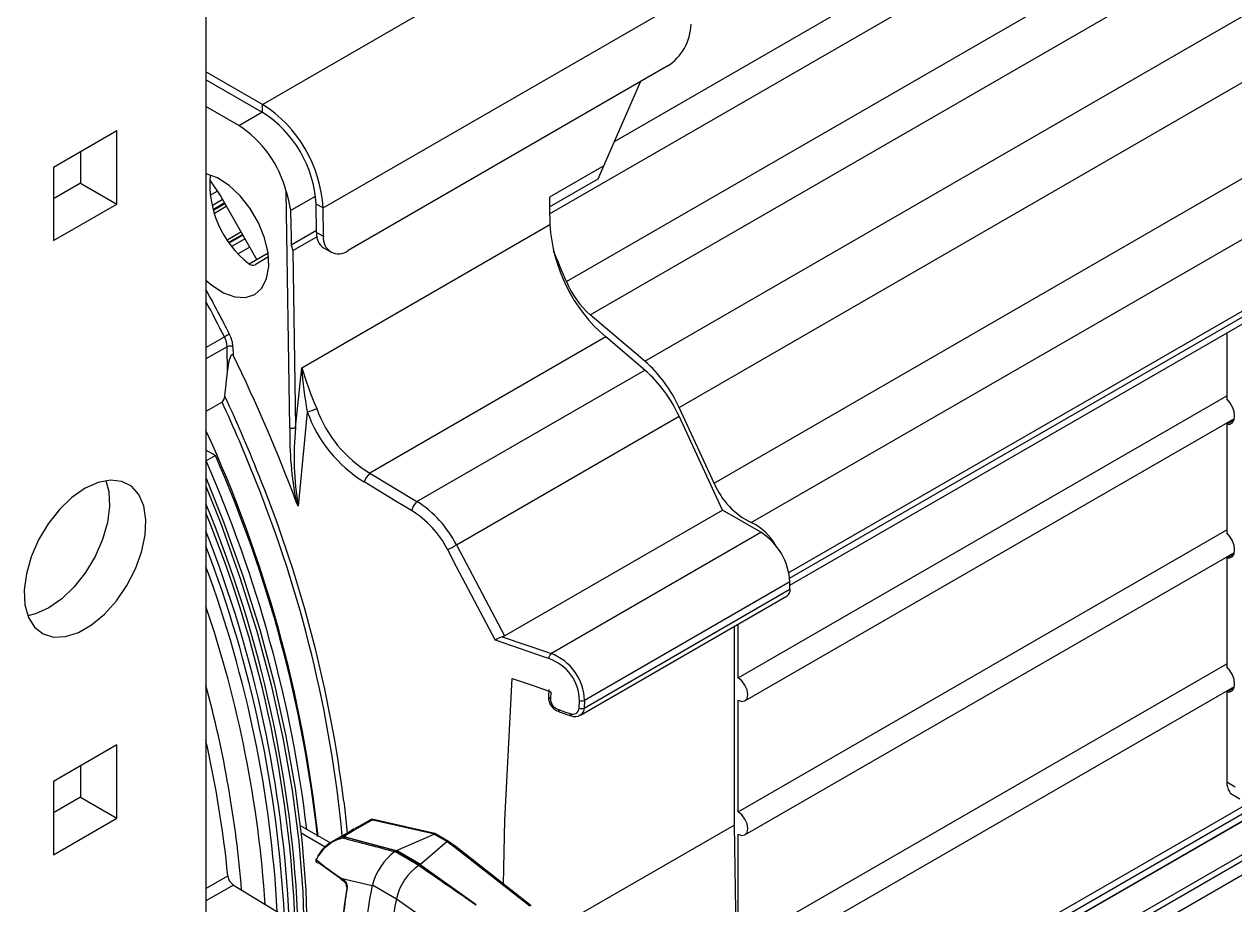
# Model space of a CAD drawing. Extents: x 6 to 134, y 1 to 99.
# Drawn here: x 20.354 to 24.779, y 12.484 to 15.704 of the extents above; entities that cross this region are included whole.
import ezdxf

# ---------------------------------------------------------------- set-up
doc = ezdxf.new("R2010")
doc.units = 0
doc.header["$MEASUREMENT"] = 0
doc.layers.add('OBJECT', color=7, linetype='CONTINUOUS')

msp = doc.modelspace()

# ---------------------------------------------------------------- linework, layer by layer
at = {"layer": 'OBJECT'}
for p, q in [((22.2744, 15.011), (33.3873, 21.4263)), ((22.5115, 15.2761), (33.1163, 21.3981)), ((22.3357, 14.7632), (33.4868, 21.2006)), ((21.018, 18.439), (21.018, 11.5714)), ((22.4227, 14.6416), (25.5925, 16.4714)), ((23.0115, 13.8819), (27.3239, 16.3714)), ((22.622, 14.4723), (25.7918, 16.3022)), ((21.2248, 15.4114), (22.5683, 16.187)), ((22.7476, 14.3033), (25.9174, 16.1332)), ((23.1484, 13.6989), (27.3281, 16.1117)), ((23.1517, 13.6784), (27.1863, 16.0075)), ((23.1527, 13.6536), (27.1407, 15.9558)), ((22.8757, 14.0257), (26.0455, 15.8556)), ((21.4461, 15.0325), (22.7896, 15.8081)), ((22.7043, 15.5505), (21.5375, 14.877)), ((21.2248, 15.4114), (21.018, 15.5308)), ((21.2248, 15.382), (21.018, 15.5014)), ((22.4726, 15.1866), (22.6063, 15.4939)), ((21.1377, 15.3343), (21.018, 15.4034)), ((21.2248, 15.382), (21.2248, 15.4114)), ((21.1377, 15.3343), (21.2226, 15.3833)), ((20.692, 15.3146), (20.4601, 15.1807)), ((20.692, 15.0468), (20.692, 15.3146)), ((20.559, 15.2378), (20.559, 15.1235)), ((20.4601, 15.1807), (20.4601, 14.9129)), ((22.4726, 15.1866), (22.2735, 15.0717)), ((22.4518, 15.139), (22.4724, 15.1866)), ((22.274, 15.0363), (22.4518, 15.139)), ((20.559, 15.1235), (20.4601, 15.0663)), ((20.559, 15.1235), (20.692, 15.0468)), ((21.0335, 15.0791), (21.0589, 15.0938)), ((21.3242, 14.2292), (21.3112, 15.0921)), ((20.4601, 14.9129), (20.692, 15.0468)), ((21.0417, 15.043), (21.0778, 15.0638)), ((21.0451, 15.0281), (21.085, 15.0511)), ((21.0459, 15.0247), (21.0867, 15.0483)), ((21.3271, 15.0234), (21.4186, 15.0762)), ((21.4461, 15.0325), (21.4206, 15.0467)), ((21.4222, 14.9431), (21.4206, 15.0467)), ((22.2735, 15.0717), (22.274, 15.0363)), ((21.0486, 15.0136), (21.0921, 15.0387)), ((21.4476, 14.9289), (21.4461, 15.0325)), ((22.274, 15.0363), (22.275, 14.9715)), ((21.3682, 14.448), (22.275, 14.9715)), ((21.098, 14.9174), (21.1457, 14.945)), ((21.1044, 14.9084), (21.1512, 14.9354)), ((21.1528, 14.9326), (21.1063, 14.9058)), ((21.1148, 14.8938), (21.16, 14.9199)), ((21.4221, 14.9498), (21.3299, 14.8966)), ((21.3357, 14.8767), (21.4235, 14.9274)), ((21.4222, 14.9431), (21.4476, 14.9289)), ((21.1366, 14.8655), (21.1776, 14.8892)), ((21.3357, 14.8767), (21.3454, 14.2294)), ((21.4497, 14.8849), (21.4752, 14.8707)), ((21.2451, 14.8672), (21.1763, 14.8275)), ((21.2451, 14.8672), (21.1764, 14.8275)), ((21.2467, 14.8533), (21.1977, 14.825)), ((22.622, 14.4723), (22.4227, 14.6416)), ((21.018, 14.5218), (21.0857, 14.5609)), ((22.4793, 14.5609), (21.617, 14.0631)), ((22.622, 14.4396), (22.4793, 14.5609)), ((24.7498, 14.5756), (24.7498, 14.3342)), ((21.0954, 14.5249), (21.018, 14.4802)), ((21.0968, 14.4331), (21.0954, 14.5249)), ((21.1166, 14.5251), (21.1171, 14.4936)), ((21.0869, 14.3446), (21.0968, 14.4331)), ((21.3454, 14.2294), (21.3682, 14.448)), ((21.7893, 13.9589), (22.622, 14.4396)), ((22.9633, 13.3139), (24.7498, 14.3452)), ((21.0769, 14.3227), (21.018, 14.2887)), ((22.8757, 14.0257), (22.7476, 14.3033)), ((21.9334, 13.8006), (22.7476, 14.2706)), ((22.9059, 13.9276), (22.7476, 14.2706)), ((22.9883, 13.2298), (24.7772, 14.2625)), ((24.7756, 14.2568), (24.7498, 14.2419)), ((24.7498, 14.2419), (24.7498, 13.8443)), ((21.0524, 14.1272), (21.018, 14.1471)), ((21.0524, 14.1272), (21.0185, 14.1076)), ((22.9636, 11.7798), (27.0331, 14.1291)), ((27.0651, 14.1198), (23.0425, 11.7977)), ((21.0185, 14.1076), (21.018, 14.1079)), ((27.0907, 14.1093), (23.08, 11.7939)), ((23.0806, 11.7936), (27.0913, 14.1089)), ((23.1296, 11.6263), (27.372, 14.0754)), ((21.617, 14.0631), (21.7893, 13.9589)), ((23.1355, 11.6805), (27.2051, 14.0298)), ((27.1863, 14.0413), (23.1359, 11.703)), ((21.3483, 13.9561), (21.348, 13.9573)), ((21.3485, 13.9559), (21.3485, 13.9559)), ((21.3485, 13.9559), (21.3485, 13.9559)), ((22.1091, 13.4676), (22.9059, 13.9276)), ((23.0465, 13.8465), (22.9059, 13.9276)), ((22.9633, 12.824), (24.7498, 13.8553)), ((22.2787, 13.4033), (23.0465, 13.8465)), ((21.9334, 13.8006), (22.1091, 13.4676)), ((22.9883, 12.7399), (24.7772, 13.7726)), ((24.7756, 13.7669), (24.7498, 13.7519)), ((24.7498, 13.7519), (24.7498, 13.3544)), ((22.4004, 13.2035), (23.1529, 13.6379)), ((23.1525, 13.6649), (22.4016, 13.2314)), ((23.1529, 13.6379), (23.1525, 13.6649)), ((22.3868, 13.1781), (23.1426, 13.6143)), ((22.9484, 13.5023), (22.9484, 12.7754)), ((22.9633, 13.3139), (22.9633, 13.5109)), ((22.9633, 12.3341), (24.7498, 13.3654)), ((22.9883, 12.2499), (24.7772, 13.2826)), ((24.7756, 13.2769), (24.7498, 13.262)), ((22.2715, 13.2714), (22.2701, 13.2458)), ((22.2787, 13.2635), (22.2771, 13.2382)), ((22.9633, 12.824), (22.9633, 13.2323)), ((24.7498, 13.262), (24.7498, 12.9335)), ((22.3092, 13.1903), (22.352, 13.1757)), ((22.3822, 13.2029), (22.3834, 13.2308)), ((22.4016, 13.2314), (22.4004, 13.2035)), ((20.692, 13.0691), (20.4601, 12.9352)), ((20.692, 12.8013), (20.692, 13.0691)), ((20.559, 12.9923), (20.559, 12.878)), ((20.4601, 12.9352), (20.4601, 12.6674)), ((24.7498, 12.9335), (24.7798, 12.9161)), ((20.559, 12.878), (20.4601, 12.8209)), ((20.559, 12.878), (20.692, 12.8013)), ((24.7648, 12.891), (24.7975, 12.872)), ((20.4601, 12.6674), (20.692, 12.8013)), ((21.6214, 12.7957), (21.6247, 12.7969)), ((21.8548, 12.7446), (21.6241, 12.7971)), ((21.6276, 12.7948), (21.8529, 12.7436)), ((21.3625, 12.7741), (21.4729, 12.7103)), ((21.3655, 12.7478), (21.4543, 12.6966)), ((21.5596, 12.7613), (21.5063, 12.7305)), ((22.2935, 12.3973), (22.9484, 12.7754)), ((22.2935, 12.397), (22.9487, 12.7753)), ((22.9484, 12.7754), (22.9487, 12.7753)), ((22.9487, 12.7753), (22.9637, 11.7735)), ((21.5063, 12.7305), (21.4732, 12.7114)), ((21.5187, 12.7284), (21.5247, 12.7319)), ((21.7125, 12.6816), (21.5247, 12.7319)), ((21.5258, 12.7325), (21.7136, 12.6822)), ((21.7143, 12.6825), (21.852, 12.743)), ((21.8999, 12.7154), (21.8023, 12.6317)), ((21.852, 12.743), (21.8999, 12.7154)), ((21.9045, 12.7159), (21.8549, 12.7445)), ((21.9, 12.7155), (21.928, 12.6954)), ((21.9327, 12.6956), (21.9048, 12.7157)), ((22.9633, 12.3341), (22.9633, 12.7423)), ((21.429, 12.6656), (21.4221, 12.651)), ((21.4223, 12.6484), (21.4295, 12.6644)), ((21.7082, 12.6792), (21.7119, 12.6813)), ((21.7966, 12.6281), (21.7082, 12.6792)), ((21.7119, 12.6813), (21.8003, 12.6303)), ((21.7136, 12.6822), (21.7125, 12.6816)), ((21.8023, 12.6317), (21.7143, 12.6825)), ((21.928, 12.6954), (22.2016, 12.4798)), ((22.2066, 12.4799), (21.9328, 12.6956)), ((21.4288, 12.6385), (21.5114, 12.5803)), ((21.8003, 12.6303), (21.7966, 12.6281)), ((22.0055, 12.4841), (21.8015, 12.6309)), ((21.018, 12.5436), (21.0981, 12.5895)), ((21.5114, 12.5818), (21.6253, 12.5543)), ((21.5236, 12.5741), (21.5114, 12.5818)), ((21.1186, 12.5561), (21.018, 12.4984)), ((21.1186, 12.5561), (21.3417, 12.4206)), ((21.6253, 12.5543), (21.6262, 12.5566)), ((21.6262, 12.5566), (21.7142, 12.5058)), ((21.7142, 12.5058), (21.7142, 12.5056))]:
    msp.add_line(p, q, dxfattribs=at)
at = {"layer": 'OBJECT', "flags": 128}
for points in [[(21.018, 14.7682), (21.0394, 14.7497), (21.0819, 14.7222), (21.1238, 14.707), (21.1626, 14.7048), (21.1961, 14.7158), (21.2224, 14.7394), (21.2398, 14.7742), (21.2475, 14.8182), (21.2449, 14.8687), (21.2322, 14.923), (21.2102, 14.9778), (21.1801, 15.03), (21.1436, 15.0765), (21.103, 15.1146), (21.0604, 15.1422), (21.0185, 15.1575), (21.018, 15.1576)], [(21.0327, 15.1336), (21.0718, 15.0743), (21.2038, 14.8433)], [(21.3112, 15.0921), (21.3186, 15.066), (21.3271, 15.0234)], [(21.3299, 14.8966), (21.3356, 14.8772), (21.3357, 14.8767)], [(21.0968, 14.4331), (21.1033, 14.4729), (21.1071, 14.4865), (21.1099, 14.4928), (21.1118, 14.4955), (21.1132, 14.4964), (21.1139, 14.4965), (21.1147, 14.4964), (21.1154, 14.496), (21.1162, 14.4952), (21.1171, 14.4936)], [(24.7498, 14.2419), (24.7612, 14.2424), (24.7703, 14.2479), (24.7761, 14.258), (24.778, 14.2717), (24.7761, 14.2877), (24.7703, 14.3045), (24.7612, 14.3205), (24.7498, 14.3342)], [(21.3884, 14.2871), (21.378, 14.1835), (21.3555, 13.9414)], [(20.576, 14.0073), (20.5281, 13.9737), (20.4825, 13.9295), (20.4412, 13.877), (20.4063, 13.8186), (20.3792, 13.757), (20.3614, 13.695), (20.3536, 13.6356), (20.3562, 13.5816), (20.3691, 13.5354), (20.3917, 13.4993), (20.4228, 13.4749), (20.4612, 13.4634), (20.5049, 13.4653), (20.5519, 13.4805), (20.6001, 13.5083), (20.6471, 13.5474), (20.6909, 13.596), (20.7292, 13.6518), (20.7604, 13.7122), (20.7829, 13.7743), (20.7958, 13.8354), (20.7984, 13.8924), (20.7906, 13.9428), (20.7728, 13.9842), (20.7458, 14.0146), (20.7108, 14.0327), (20.6695, 14.0375), (20.6239, 14.0289), (20.576, 14.0073)], [(20.6523, 14.0358), (20.6629, 13.9953), (20.6655, 13.9413), (20.6577, 13.8819), (20.6399, 13.82), (20.6128, 13.7583), (20.5779, 13.6999), (20.5366, 13.6474), (20.491, 13.6033), (20.4431, 13.5696)], [(21.018, 14.0464), (21.0824, 13.8843), (21.1528, 13.6874), (21.2144, 13.4907), (21.2669, 13.295), (21.3102, 13.1012), (21.344, 12.9099), (21.3683, 12.722), (21.3829, 12.5382), (21.3878, 12.3594), (21.3829, 12.1861), (21.3683, 12.0193), (21.3623, 11.9728)], [(21.7688, 13.9261), (21.7199, 13.9556), (21.5965, 14.0305)], [(21.018, 14.0148), (21.0719, 13.8782), (21.1423, 13.6813), (21.2038, 13.4846), (21.2564, 13.2889), (21.2996, 13.0951), (21.3335, 12.9038), (21.3577, 12.7159), (21.3723, 12.5321), (21.3772, 12.3533), (21.3723, 12.1801), (21.3623, 12.0544)], [(21.3485, 13.9559), (21.3485, 13.9561), (21.3484, 13.9563), (21.3483, 13.9564), (21.3483, 13.9566), (21.3482, 13.9568), (21.3481, 13.957), (21.3481, 13.9571), (21.348, 13.9573)], [(21.3555, 13.9414), (21.3553, 13.9418), (21.3485, 13.9559)], [(24.7498, 13.7519), (24.7612, 13.7524), (24.7703, 13.758), (24.7761, 13.7681), (24.778, 13.7818), (24.7761, 13.7978), (24.7703, 13.8146), (24.7612, 13.8306), (24.7498, 13.8443)], [(20.4431, 13.5696), (20.3952, 13.548), (20.3668, 13.5411)], [(22.1091, 13.4676), (22.1016, 13.4646), (22.1009, 13.4644)], [(22.1009, 13.4644), (22.2663, 13.4075), (22.2787, 13.4033)], [(22.2711, 13.3846), (22.2586, 13.3889), (22.0758, 13.4518)], [(24.7498, 13.262), (24.7612, 13.2625), (24.7703, 13.2681), (24.7761, 13.2782), (24.778, 13.2919), (24.7761, 13.3079), (24.7703, 13.3247), (24.7612, 13.3407), (24.7498, 13.3544)], [(22.1057, 12.5594), (22.1101, 12.794), (22.1368, 13.3121)], [(22.1368, 13.3121), (22.2179, 13.2843), (22.2787, 13.2635)], [(22.9633, 13.2323), (22.9768, 13.2276), (22.9883, 13.2298), (22.996, 13.2386), (22.9987, 13.2527), (22.996, 13.2699), (22.9883, 13.2875), (22.9768, 13.303), (22.9633, 13.3139)], [(22.2698, 13.2459), (22.2698, 13.2457), (22.2699, 13.2444), (22.2707, 13.2426), (22.2722, 13.2409), (22.2744, 13.2394), (22.2771, 13.2382)], [(22.3064, 13.1979), (22.3322, 13.1891), (22.3492, 13.1833)], [(21.5222, 12.8615), (21.5243, 12.8427), (21.5338, 12.7464)], [(21.6224, 12.7964), (21.5765, 12.771), (21.5622, 12.7626)], [(21.6247, 12.7969), (21.6276, 12.7949), (21.6276, 12.7948)], [(22.9633, 12.7423), (22.9768, 12.7376), (22.9883, 12.7399), (22.996, 12.7487), (22.9987, 12.7628), (22.996, 12.7799), (22.9883, 12.7976), (22.9768, 12.8131), (22.9633, 12.824)], [(21.8548, 12.7445), (21.8548, 12.7446), (21.8537, 12.7443), (21.8529, 12.7436)], [(21.4295, 12.6644), (21.4286, 12.665), (21.4279, 12.6655), (21.4274, 12.6659), (21.4272, 12.6661), (21.4272, 12.6662), (21.4276, 12.6661), (21.4281, 12.6659), (21.429, 12.6656)], [(21.5133, 12.5754), (21.5218, 12.57), (21.5255, 12.5676)], [(21.7142, 12.5056), (21.8863, 12.3857), (22.0104, 12.2994)]]:
    msp.add_lwpolyline(points, dxfattribs=at)
at = {"layer": 'OBJECT'}
for centre, radius, start, end in [((22.6019, 15.7097), 0.1893, 302.733, 358.4166), ((20.9646, 15.0054), 0.4822, 3.2297, 57.3477), ((20.9945, 15.0227), 0.4268, 3.2297, 57.3477), ((20.9168, 14.9928), 0.4067, 14.1361, 57.0987), ((21.4038, 15.1212), 0.3718, 175.1126, 231.7878), ((22.8639, 15.0083), 0.59, 183.5807, 229.3226), ((21.4851, 14.9373), 0.0632, 174.744, 235.9437), ((21.5029, 14.9208), 0.0559, 171.6329, 308.3715), ((16.665, 12.3975), 6.1444, 22.64487, 23.77623), ((21.1891, 14.8465), 0.0232, 228.6521, 291.7265), ((22.6384, 14.8877), 0.3273, 202.3496, 228.7679), ((15.6859, 11.8223), 6.0755, 26.89051, 28.64117), ((15.6934, 11.8264), 6.046, 26.89025, 28.27585), ((21.1633, 14.4264), 0.1553, 112.2869, 120.0084), ((21.0109, 14.5214), 0.0846, 2.3902, 27.8808), ((21.011, 14.5207), 0.1057, 2.3903, 27.8807), ((21.1062, 14.5041), 0.0234, 63.6421, 117.5178), ((15.921, 11.9384), 5.7903, 20.40561, 26.18591), ((22.2941, 14.0974), 0.4981, 24.4176, 48.828), ((22.7995, 14.89), 1.498, 197.1624, 203.2304), ((22.8344, 14.5508), 1.4699, 184.0101, 190.3332), ((22.2941, 14.0647), 0.4981, 24.4178, 48.8278), ((21.0561, 14.3455), 0.0309, 312.478, 358.3282), ((16.0107, 11.9891), 5.5961, 21.4288, 24.892), ((16.0122, 11.9898), 5.5762, 21.5349, 24.732), ((21.3652, 14.4091), 0.1242, 280.7715, 297.6917), ((21.8483, 14.4511), 0.4517, 199.6524, 239.206), ((21.8574, 14.4548), 0.4981, 199.67, 238.4059), ((16.6581, 12.2152), 4.7982, 6.2346, 24.6815), ((22.6323, 14.207), 1.3083, 179.0257, 191.0015), ((21.3345, 14.2502), 0.0234, 243.6449, 297.5162), ((22.4084, 14.1228), 1.0684, 174.2707, 189.777), ((16.7014, 12.2157), 4.7524, 6.2575, 23.7165), ((16.644, 12.1883), 4.777, 6.8747, 23.6901), ((16.8783, 12.2936), 4.6592, 5.4539, 21.9693), ((16.8238, 12.2751), 4.7348, 7.1145, 21.8018), ((21.6765, 14.0028), 0.0847, 134.587, 160.8637), ((23.1353, 14.1347), 0.2815, 202.783, 243.9234), ((16.8851, 12.2381), 4.4734, 2.1551, 22.5009), ((21.8498, 13.8983), 0.0857, 134.9945, 161.0816), ((21.5723, 13.6166), 0.4053, 26.9991, 57.6304), ((16.8752, 12.2302), 4.4731, 2.4157, 22.1595), ((21.5809, 13.6193), 0.3598, 27.2509, 58.5134), ((22.9252, 13.7007), 0.2007, 28.9092, 64.5271), ((16.8882, 12.2219), 4.4392, 2.7166, 21.5193), ((22.9218, 13.6519), 0.2311, 3.2296, 57.3477), ((16.8791, 12.2111), 4.4316, 3.0007, 20.9442), ((21.842, 13.9404), 0.1671, 290.5825, 303.1653), ((39.3476, 22.7673), 19.6238, 207.24359, 208.33998), ((16.9562, 12.2231), 4.329, 3.1218, 20.2358), ((23.1289, 13.6344), 0.0243, 304.3269, 8.3183), ((16.9451, 12.1988), 4.2992, 3.8243, 18.6758), ((22.1431, 13.3492), 0.1227, 110.1167, 123.2441), ((22.3017, 13.383), 0.0306, 138.5001, 176.9431), ((22.218, 13.2279), 0.1655, 1.0082, 71.2721), ((22.2139, 13.227), 0.1878, 1.3429, 69.8031), ((16.9712, 12.1964), 4.1911, 4.675, 15.0836), ((22.3243, 13.2428), 0.0543, 176.9565, 253.8683), ((22.3198, 13.2384), 0.0427, 180.3185, 251.7142), ((22.3136, 13.1962), 0.00736, 166.5314, 233.3828), ((22.3592, 13.2041), 0.023, 244.4073, 356.959), ((22.3905, 13.2269), 0.0254, 251.0422, 293.0903), ((22.3917, 13.2549), 0.0254, 250.9961, 292.9782), ((22.3757, 13.201), 0.0248, 295.7197, 5.8611), ((22.3565, 13.1816), 0.00742, 166.7409, 232.5662), ((22.3672, 13.2064), 0.0339, 243.4463, 304.7779), ((16.9688, 12.1763), 4.1499, 5.7143, 12.6492), ((24.8111, 12.9309), 0.0614, 177.6502, 212.3492), ((21.5417, 12.6001), 0.1304, 100.15, 149.8375), ((21.5523, 12.5876), 0.1447, 103.3972, 147.9666), ((21.5176, 12.7096), 0.0238, 76.5067, 118.3668), ((21.5294, 12.7012), 0.0321, 97.2136, 101.181), ((21.536, 12.7124), 0.0225, 116.7599, 120.0142), ((21.8422, 12.5008), 0.2231, 127.0096, 165.5084), ((21.4292, 12.6469), 0.01, 157.3799, 231.6821), ((21.4213, 12.6491), 0.0021, 65.0521, 127.4106), ((21.4232, 12.6516), 0.00334, 194.8204, 254.2614), ((21.4287, 12.6442), 0.00768, 146.7872, 221.9005), ((22.0938, 13.4544), 1.0491, 230.2042, 236.282), ((21.4264, 12.6438), 0.00581, 234.6399, 295.1293), ((21.9033, 12.4673), 0.193, 123.6582, 168.5041), ((21.1447, 12.5952), 0.047, 186.8762, 236.1985), ((21.517, 12.58), 0.00589, 161.6588, 230.9511), ((21.5291, 12.5722), 0.00586, 161.5272, 232.0019), ((21.507, 12.552), 0.0276, 350.4419, 53.1195), ((24.1404, 12.1392), 2.638, 171.097, 179.3183), ((21.5143, 12.554), 0.0176, 350.0789, 50.4235), ((21.5356, 12.5511), 0.00395, 182.0146, 250.2282), ((24.1345, 12.0754), 2.5544, 169.1947, 178.262), ((24.2783, 12.0167), 2.6104, 169.2043, 176.7876)]:
    msp.add_arc(centre, radius, start, end, dxfattribs=at)
for centre, major_axis, ratio, start_param, end_param in [((21.2649, 18.8966), (-0.0764, 4.3987), 0.002435, 2.647745, 2.712484), ((24.8342, 12.9663), (0.0718, 0.0736), 0.333306, 2.964481, 3.226362), ((21.934, 12.9382), (0.4087, 0.2053), 0.030857, 2.402916, 3.123581), ((21.9384, 12.9107), (0.4156, 0.1775), 0.058119, 2.691171, 3.162847), ((22.9184, 13.5916), (5.759, -1.2811), 0.198331, 4.511214, 4.544905), ((21.9384, 12.9107), (0.4156, 0.1775), 0.058119, 3.162847, 3.215511), ((21.934, 12.9382), (0.4087, 0.2053), 0.030857, 3.123581, 3.176244), ((21.8254, 12.75), (0.0277, -0.0059), 0.181801, 6.036304, 6.176905), ((21.9573, 12.6739), (0.0576, -0.0414), 0.099986, 3.091167, 3.117347), ((21.8992, 12.7074), (0.00543, 0.00841), 0.541118, 6.256151, 7.043177), ((21.3916, 12.764), (0.3275, -0.0723), 0.201878, 6.0617, 6.065905), ((21.3952, 12.7661), (0.3275, -0.0723), 0.201878, 6.065905, 6.072415), ((21.395, 12.7663), (0.3325, -0.0712), 0.181801, 6.029786, 6.036304), ((21.9267, 12.6876), (0.00602, 0.00799), 0.518549, 6.271793, 7.081603), ((22.4877, 12.1312), (0.6943, -0.494), 0.104684, 3.093765, 3.097106), ((20.4184, 15.516), (13.5348, -9.6488), 0.094709, 4.881554, 4.897066), ((22.4914, 12.1333), (0.6943, -0.494), 0.104684, 3.080674, 3.093765), ((22.4919, 12.1331), (0.691, -0.4971), 0.099986, 3.117347, 3.130436), ((22.9371, 13.1398), (0.9767, 2.0021), 0.525016, 2.109283, 2.305521)]:
    msp.add_ellipse(centre, major_axis=major_axis, ratio=ratio, start_param=start_param, end_param=end_param, dxfattribs=at)

doc.saveas('drawing.dxf')
